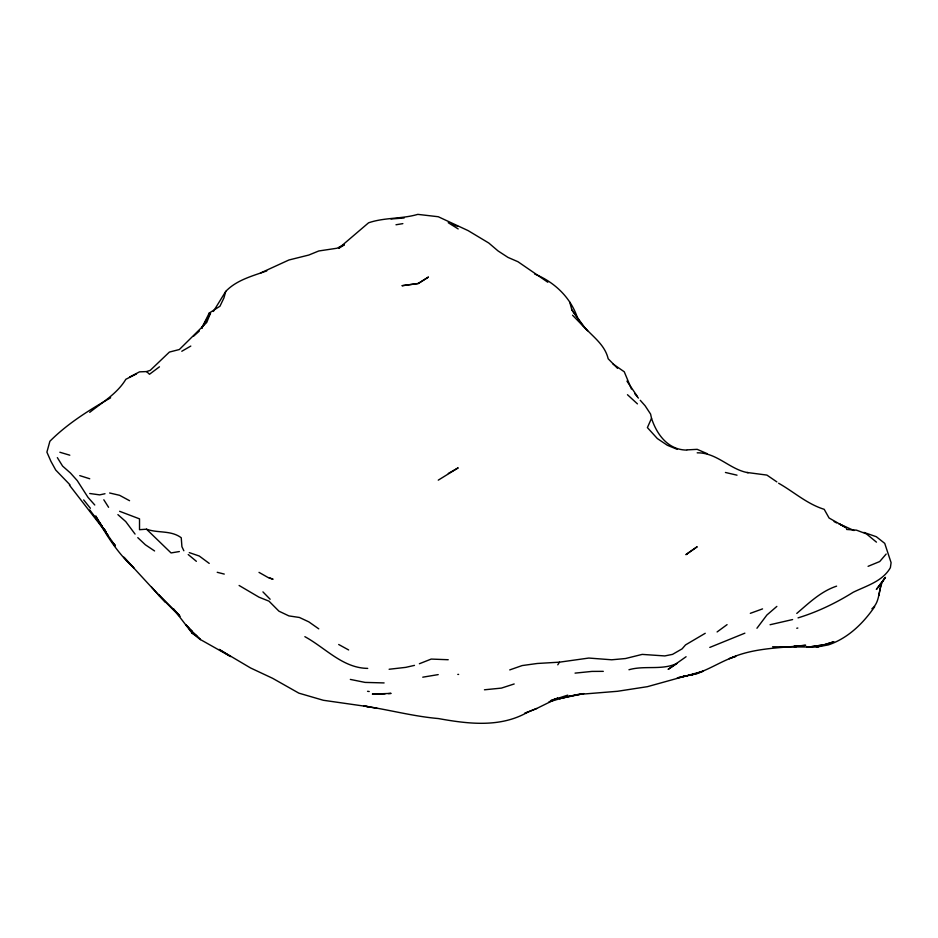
<?xml version="1.0" encoding="UTF-8"?>
<svg xmlns="http://www.w3.org/2000/svg" width="938" height="938" viewBox="0 0 938 938"><rect width="100%" height="100%" fill="white"/><g stroke="black" fill="none" stroke-linecap="round" stroke-linejoin="round"><path stroke-width="1.41" d="M871.906 608.774C881.497 601.07 877.253 586.215 885.437 577.456L876.444 589.357L885.437 577.456M878.812 595.524L880.888 585.218M266.767 270.906C252.404 276.007 236.599 280.028 225.741 291.39L223.936 297.921L219.949 306.234L209.233 313.058L201.588 328.335L204.883 322.895M209.233 313.058L210.487 313.151L206.712 322.473L179.357 349.522L169.391 352.078L150.232 370.358L146.609 371.577L139.516 371.858L129.561 377.053M640.267 400.303L645.098 405.744L650.585 414.08L651.523 418.301L647.396 427.599L657.35 438.562L667.317 445.257L677.271 449.361M213.383 311.451L225.741 291.39M201.588 328.335L210.487 313.151M557.77 664.819L559.47 662.169L588.794 658.054L611.705 659.789L625.505 658.535L642.213 654.396L664.784 655.932L672.534 654.372L682.114 648.85L685.526 644.91L705.235 633.291M756.943 628.249L766.897 615.011L776.852 606.405M874.685 606.663C863.159 623.418 848.058 638.239 828.406 644.887L816.693 647.056L772.584 646.774M886.164 554.041L879.715 561.545L868.084 566.329M193.404 336.355L199.29 331.126M796.772 613.429C809.037 602.946 820.938 591.35 836.602 586.144M89.731 412.345C102.465 402.214 117.273 393.585 125.856 379.28L136.491 373.922M159.437 366.828L149.482 374.274L146.609 371.577M686.088 656.729L668.137 669.369L677.271 663.283M717.101 631.942L727.067 624.638M438.269 480.15L458.19 467.839L448.329 473.467M190.801 346.063L181.784 351.269M344.328 244.924L338.688 248.324L368.564 222.81C384.592 217.311 401.546 219.129 417.809 214.368L438.269 216.737L468.144 230.631L488.78 243.024L498.019 250.915L507.974 257.399L517.94 261.714L547.815 282.244M110.637 397.806C89.04 410.176 67.548 423.542 49.89 441.259L46.9 452.139L50.922 461.32L55.729 470.044L69.975 484.817M344.152 244.677L337.023 248.23L318.768 250.974L308.813 255.042L288.892 260.002L260.483 273.028M536.724 708.483L524.987 713.208L536.724 708.483L557.77 698.106L552.787 699.854M527.895 712.071C500.247 727.994 468.097 723.89 438.269 718.543C413.259 716.362 388.848 709.714 364.026 706.009L377.24 708.401M709.796 647.419L744.866 633.173M419.392 663.741L431.21 659.074L448.223 659.731M750.33 613.335L762.547 608.891M798.039 617.872C817.596 611.904 835.922 603.04 853.228 592.253C866.513 585.781 882.588 581.361 890.373 567.701L891.1 562.683L884.733 543.372L876.327 536.724L863.886 532.409M509.744 669.908L522.149 665.57L537.251 663.483L559.47 662.169M549 701.847L567.725 696.477L583.776 693.604M514.176 683.966L501.42 688.105L484.442 689.793M550.465 700.733L567.725 695.14M550.993 700.557L554.886 699.302M675.958 663.905C661.02 670.318 644.441 665.312 628.952 669.744M688.562 675.372C705.657 672.452 719.481 661.548 735.779 656.354L729.283 658.675C753.648 647.572 779.865 648.217 805.683 645.285L794.076 646.27M792.587 619.561L770.075 624.731M688.644 675.43L695.726 673.801L677.271 677.893L687.226 675.759L683.087 676.275M414.479 665.382L405.744 667.364L389.118 669.263M104.997 493.728L99.686 494.877L89.731 493.505M688.656 675.454L697.192 673.625L703.195 671.174L647.396 686.675L617.521 691.283L577.691 694.519L559.54 698.658L583.565 693.651M796.772 628.237L797.828 628.038M179.357 551.544L171.056 552.939L146.516 529.196L139.516 529.7L139.516 518.866L119.595 511.292M422.757 677.189L438.21 674.61M395.988 224.768L402.859 223.631M683.392 676.321L687.226 675.759M575.053 673.121L591.995 671.409L603.298 671.35M385.061 693.862L372.363 694.085L391.087 693.393L388.484 693.604M390.994 218.988L404.126 217.979M786.818 646.88L788.342 646.774M687.226 449.877L697.192 449.337L707.146 453.652M793.958 646.575L796.772 646.47L793.923 646.47M457.791 674.41L458.612 674.399M367.544 691.306L369.22 691.517M384.099 682.923L365.081 682.407L350.331 679.417M846.568 529.454L856.523 530.169L866.478 533.91L876.444 542.141M746.976 472.471L766.897 475.085L776.852 481.886M367.708 668.395C342.78 668.126 325.474 647.888 304.862 636.668M368.564 706.736L323.329 700.276L298.859 693.147L272.606 678.303L250.622 667.997L219.187 649.413L230.619 656.541L200.357 639.517L191.915 632.892L173.553 608.996L179.357 615.586M748.172 472.729C729.846 469.657 716.949 452.491 697.192 452.831M737.022 475.179L725.437 472.471M686.675 450.088C668.079 449.912 656.764 434.458 651.523 418.301M146.516 529.196C158.135 533.382 170.857 530.029 181.245 537.744L181.913 546.678L183.848 550.747M109.64 492.989L119.595 495.311L129.561 500.704M217.217 572.297L224.264 574.079M59.856 452.245L69.811 455.2M79.765 475.613L89.731 478.767M451.6 224.241L457.885 226.363M189.312 552.623L199.266 556.023L209.221 563.398M268.983 577.738L273.052 579.25L267.998 577.468L259.017 572.379M854.026 530.545L839.006 523.779L846.568 527.965L829.075 518.011L824.209 509.322C807.008 503.987 793.853 491.84 778.634 483.246M534.66 274.025C554.475 282.01 570.761 297.569 577.574 318.111L577.644 318.205C586.262 333.154 604.002 341.104 608.176 358.773L617.521 368.306M834.117 521.575L836.602 522.912M195.632 634.909L191.915 632.892L196.816 635.964M338.688 644.488L348.643 649.964M448.223 222.705L458.19 228.942M239.108 585.476L259.017 597.189L268.983 601.152L278.938 611.177L288.892 615.903L299.421 617.474L308.813 621.859L318.768 628.847M154.582 550.958L145.367 544.779L137.792 537.65M612.936 363.944L624.262 371.788L631.438 389M188.221 554.534L196.382 561.323M117.907 514.634L125.762 521.598L135.06 534.085M179.357 615.844L158.44 594.727L180.119 616.301M192.302 631.274L185.783 624.931L188.901 627.827M90.376 508.279L83.681 499.895M627.475 394.71L637.441 403.879M165.323 602.255L123.839 557.207L133.876 567.9C117.672 553.35 106.123 534.883 95.676 515.97L102.441 526.851M158.44 594.727L179.31 615.598M572.555 315.215L587.645 330.786M262.933 591.89L270.132 599.241M151.639 587.153L159.437 595.853M94.773 504.996L88.02 497.398L77.256 480.608L70.467 473.033L62.588 466.08L57.347 457.615M113.451 543.161L114.975 545.482L107.026 534.062M115.268 545.728L111.575 541.285L114.975 545.482M634.745 393.655L638.426 398.099M99.686 523.181L100.729 524.553L89.731 509.897M102.418 526.734L94.82 516.463L105.701 531.541L104.083 529.184M105.455 531.682L69.435 485.134M569.706 302.071L571.922 310.009L583.694 326.213M571.922 310.009L576.823 317.032M104.071 529.114L105.713 531.506M637.441 396.54L626.936 381.109M105.513 531.623L103.192 527.953L108.198 535.879M103.813 499.778L108.585 507.294M106.955 533.91L108.304 536.032M687.226 553.701L685.913 554.663L697.192 546.737L687.226 553.701M428.314 277.144L418.348 283.464L401.956 285.715L418.125 283.546L428.314 277.144M833.683 641.838L816.693 647.056L833.683 641.838M824.631 644.734L806.727 647.337L824.631 644.734M200.357 639.517L189.312 628.906L200.357 639.517"/></g></svg>
